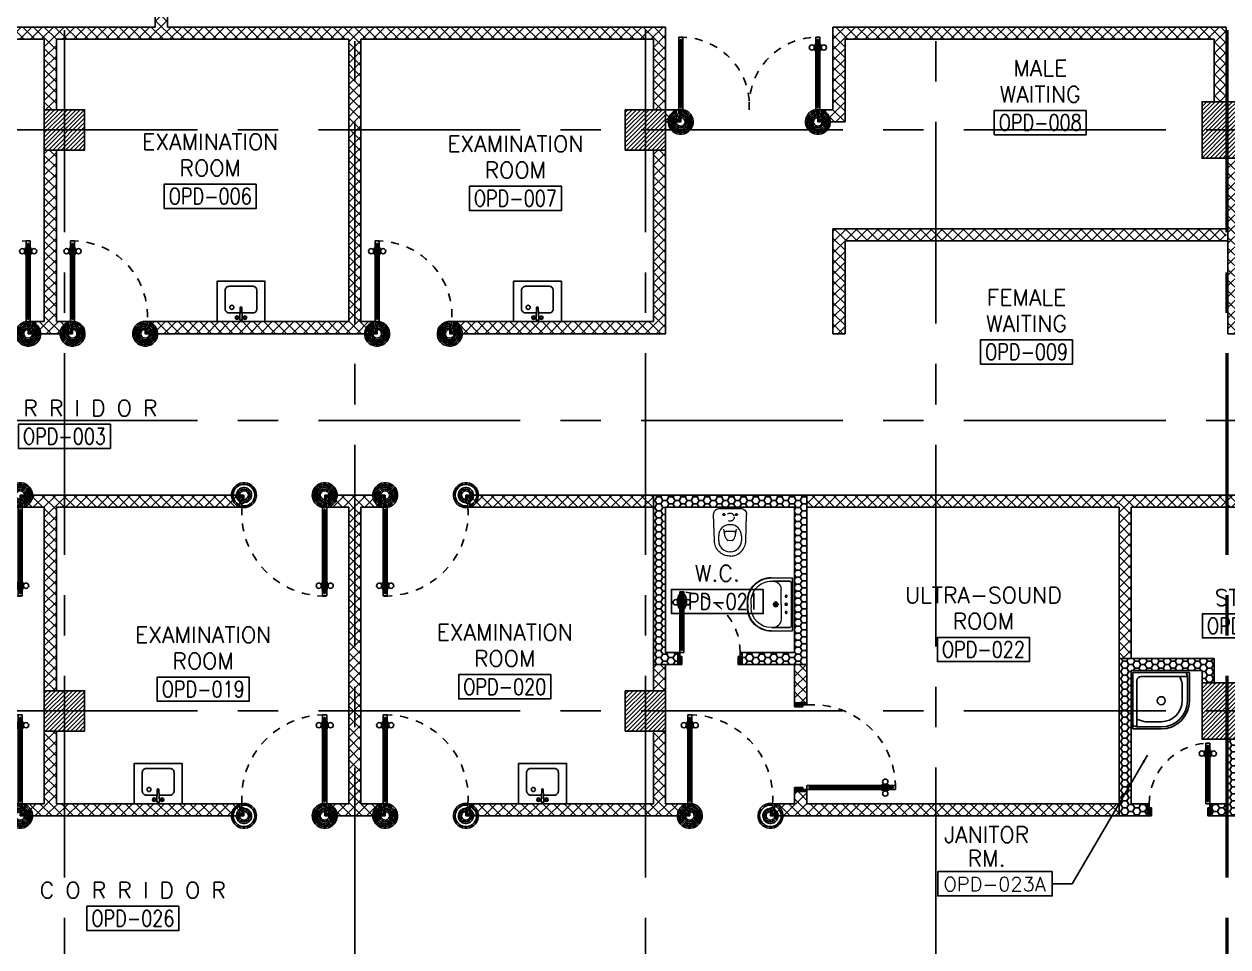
# Model space of a CAD drawing. Extents: x 417819.9 to 417911.9, y 43448 to 43539.2.
# Drawn here: x 417848.96 to 417863.88, y 43471.15 to 43482.59 of the extents above; entities that cross this region are included whole.
import ezdxf
from ezdxf.enums import TextEntityAlignment as Align

# ---------------------------------------------------------------- set-up
doc = ezdxf.new("R2010")
doc.units = 0
doc.header["$MEASUREMENT"] = 0
for name, pattern in [('CENTERX2', [4, 2.5, -0.5, 0.5, -0.5]), ('DASHED', [0.75, 0.5, -0.25]), ('HIDDEN', [0.375, 0.25, -0.125]), ('HIDDEN2', [0.1875, 0.125, -0.0625])]:
    doc.linetypes.add(name, pattern=pattern)
doc.layers.get('0').update_dxf_attribs({"linetype": 'CONTINUOUS'})
for name, color, linetype in [('AXES', 11, 'CENTERX2'), ('COL', 2, 'CONTINUOUS'), ('DOOR', 4, 'CONTINUOUS'), ('EJ', 8, 'CONTINUOUS'), ('FIX', 3, 'CONTINUOUS'), ('HAT', 8, 'CONTINUOUS'), ('ME-FIX', 3, 'CONTINUOUS'), ('RM-BOX', 2, 'CONTINUOUS'), ('RM-NAME', 2, 'CONTINUOUS'), ('RM-NO', 2, 'CONTINUOUS'), ('WALL', 2, 'CONTINUOUS'), ('WallType', 11, 'CONTINUOUS'), ('WallType2', 3, 'CONTINUOUS')]:
    doc.layers.add(name, color=color, linetype=linetype)
doc.styles.add('ROMANS', font='ROMANS.shx', dxfattribs={"width": 0.6})
doc.dimstyles.new('STANDARD in', dxfattribs={"dimtxt": 0.2, "dimasz": 0.1, "dimexe": 0.07, "dimexo": 0.05, "dimgap": 0.1, "dimtad": 1, "dimdec": 0, "dimlfac": 1000, "dimzin": 0, "dimdsep": 46, "dimtxsty": 'ROMANS', "dimblk": 'ARCHTICK', "dimcen": 0.05, "dimdle": 0.05, "dimclrd": 4, "dimclre": 4, "dimclrt": 2, "dimadec": 0, "dimazin": 0, "dimtfac": 1, "dimtdec": 0, "dimtmove": 2, "dimatfit": 3, "dimfxl": 0, "dimtolj": 1, "dimtzin": 0, "dimarcsym": 0})
pattern_1 = [(45, (0, 0), (-0.066291260736, 0.066291260736), []), (135, (0, 0), (-0.066291260736, -0.066291260736), [])]
pattern_2 = [(0, (0, 0), (0.075, 0.04330127), [0.05, -0.1]), (120, (0, 0), (-0.074999999836, 0.043301270284), [0.05, -0.1]), (60, (0, 0), (1.64e-10, 0.086602540284), [-0.1, 0.05])]

# ---------------------------------------------------------------- blocks, each defined once
blk = doc.blocks.new('*X88')
at = {"color": 0}
for p, q in [((49339, 17891), (49810, 18361)), ((49339, 17944), (49757, 18361)), ((49339, 17997), (49704, 18361)), ((49339, 18050), (49650, 18361)), ((49339, 18103), (49597, 18361)), ((49339, 18156), (49544, 18361)), ((49339, 18209), (49491, 18361)), ((49339, 18262), (49438, 18361)), ((49339, 18315), (49385, 18361)), ((49363, 17861), (49839, 18338)), ((49416, 17861), (49839, 18285)), ((49469, 17861), (49839, 18232)), ((49522, 17861), (49839, 18179)), ((49575, 17861), (49839, 18125)), ((49628, 17861), (49839, 18072)), ((49681, 17861), (49839, 18019)), ((49734, 17861), (49839, 17966)), ((49787, 17861), (49839, 17913))]:
    blk.add_line(p, q, dxfattribs=at)
blk = doc.blocks.new('COL50')
at = {"layer": 'COL'}
blk.add_lwpolyline([(-250, 250), (-250, -250), (250, -250), (250, 250)], close=True, dxfattribs=at)
blk = doc.blocks.new('*X87')
at = {"color": 0}
for p, q in [((49339, 25103), (49797, 25561)), ((49339, 25156), (49744, 25561)), ((49339, 25209), (49691, 25561)), ((49339, 25262), (49638, 25561)), ((49339, 25315), (49585, 25561)), ((49339, 25368), (49532, 25561)), ((49339, 25421), (49479, 25561)), ((49339, 25474), (49426, 25561)), ((49339, 25527), (49373, 25561)), ((49350, 25061), (49839, 25550)), ((49403, 25061), (49839, 25497)), ((49456, 25061), (49839, 25444)), ((49509, 25061), (49839, 25391)), ((49562, 25061), (49839, 25338)), ((49615, 25061), (49839, 25285)), ((49668, 25061), (49839, 25232)), ((49721, 25061), (49839, 25179)), ((49774, 25061), (49839, 25126)), ((49827, 25061), (49839, 25073))]:
    blk.add_line(p, q, dxfattribs=at)
blk = doc.blocks.new('RM1')
at = {"layer": 'RM-BOX'}
blk.add_lwpolyline([(570, -200), (-570, -200), (-570, -500), (570, -500)], close=True, dxfattribs=at)
at = {"layer": 'RM-NAME', "style": 'ROMANS'}
for tag, p in [('ROOMNAME1', (0, 324)), ('ROOMNAME2', (0, 0))]:
    blk.add_attdef(tag, text='', height=200, dxfattribs=at).set_placement(p, align=Align.MIDDLE)
at = {"layer": 'RM-NO', "style": 'ROMANS', "width": 0.8}
blk.add_attdef('ROOMNO', text='', height=200, dxfattribs=at).set_placement((0, -350), align=Align.MIDDLE)
blk = doc.blocks.new('A$C74DC60CF')
at = {"layer": 'DOOR', "color": 0, "linetype": 'ByBlock'}
for p, q in [((81, 1200), (81, 1250)), ((131, 1250), (81, 1250)), ((81, 1250), (131, 1250)), ((81, 1200), (98, 1200)), ((98, 1200), (98, 1220)), ((98, 1220), (114, 1220)), ((114, 1200), (114, 1220)), ((114, 1200), (131, 1200)), ((131, 1200), (131, 1250)), ((65, 1155), (65, 1090)), ((74, 1155), (65, 1155)), ((74, 1090), (65, 1090)), ((74, 1078), (74, 1168)), ((81, 1168), (74, 1168)), ((74, 1155), (74, 1090)), ((81, 1078), (74, 1078)), ((131, 1168), (138, 1168)), ((131, 1078), (138, 1078)), ((138, 1078), (138, 1168)), ((138, 1155), (138, 1090)), ((138, 1155), (147, 1155)), ((138, 1090), (147, 1090)), ((147, 1155), (147, 1090)), ((56, 150), (56, 0)), ((56, 150), (81, 150)), ((98, 200), (81, 200)), ((81, 200), (81, 150)), ((131, 150), (81, 150)), ((81, 150), (81, 100)), ((98, 180), (98, 200)), ((114, 180), (98, 180)), ((131, 200), (114, 200)), ((114, 200), (114, 180)), ((131, 150), (131, 200)), ((1131, 150), (1131, 100)), ((1156, 150), (1131, 150)), ((1156, 150), (1156, 0)), ((1156, 0), (1156, 150)), ((106, 0), (56, 0)), ((81, 100), (106, 100)), ((106, 100), (106, 0)), ((1131, 100), (1106, 100)), ((1106, 100), (1106, 0)), ((1106, 0), (1156, 0))]:
    blk.add_line(p, q, dxfattribs=at)
at = {"layer": 'DOOR', "linetype": 'ByBlock'}
for p, q in [((81, 200), (81, 1200)), ((98, 200), (98, 1200)), ((114, 200), (114, 1200)), ((131, 1200), (131, 200))]:
    blk.add_line(p, q, dxfattribs=at)
at = {"layer": 'DOOR', "color": 9, "linetype": 'ByBlock'}
for p, q in [((106, 0), (56, 114)), ((106, 0), (56, 40)), ((106, 0), (93, 100)), ((1106, 0), (1156, 114)), ((1106, 0), (1119, 100)), ((1106, 0), (1156, 40))]:
    blk.add_line(p, q, dxfattribs=at)
at = {"layer": 'DOOR', "color": 0, "linetype": 'ByBlock'}
for centre in [(32, 1123), (179, 1123)]:
    blk.add_circle(centre, 32.4, dxfattribs=at)
at = {"layer": 'DOOR', "linetype": 'HIDDEN', "ltscale": 0.5}
blk.add_arc((106, 223), 1028, 355.9414, 91.3941, dxfattribs=at)
at = {"layer": 'DOOR', "color": 9, "linetype": 'ByBlock'}
for centre, radius, start, end in [((106, 0), 154, 103.7142, 108.8947), ((1106, 0), 154, 71.1053, 76.2858), ((106, 0), 134, 100.72, 111.8402), ((106, 0), 114, 102.6226, 115.9162), ((106, 0), 94.4, 90, 121.9818), ((106, 0), 74.4, 90, 132.2236), ((106, 0), 54.4, 90, 156.7926), ((106, 0), 34.4, 90, 180), ((106, 0), 14.4, 90, 180), ((1106, 0), 94.4, 58.0182, 90), ((1106, 0), 74.4, 47.7764, 90), ((1106, 0), 54.4, 23.2074, 90), ((1106, 0), 34.4, 0, 90), ((1106, 0), 14.4, 0, 90), ((1106, 0), 134, 68.1598, 79.28)]:
    blk.add_arc(centre, radius, start, end, dxfattribs=at)
blk = doc.blocks.new('*X92')
at = {"color": 0}
for p, q in [((42139, 17903), (42597, 18361)), ((42139, 17956), (42544, 18361)), ((42139, 18009), (42491, 18361)), ((42139, 18062), (42438, 18361)), ((42139, 18115), (42385, 18361)), ((42139, 18168), (42332, 18361)), ((42139, 18221), (42279, 18361)), ((42139, 18274), (42226, 18361)), ((42139, 18327), (42173, 18361)), ((42150, 17861), (42639, 18350)), ((42203, 17861), (42639, 18297)), ((42256, 17861), (42639, 18244)), ((42309, 17861), (42639, 18191)), ((42362, 17861), (42639, 18138)), ((42415, 17861), (42639, 18085)), ((42468, 17861), (42639, 18032)), ((42521, 17861), (42639, 17979)), ((42574, 17861), (42639, 17926)), ((42627, 17861), (42639, 17873))]:
    blk.add_line(p, q, dxfattribs=at)
blk = doc.blocks.new('*X91')
at = {"color": 0}
for p, q in [((42139, 25063), (42638, 25561)), ((42139, 25116), (42585, 25561)), ((42139, 25169), (42532, 25561)), ((42139, 25222), (42479, 25561)), ((42139, 25275), (42425, 25561)), ((42139, 25328), (42372, 25561)), ((42139, 25381), (42319, 25561)), ((42139, 25434), (42266, 25561)), ((42139, 25487), (42213, 25561)), ((42139, 25540), (42160, 25561)), ((42191, 25061), (42639, 25510)), ((42244, 25061), (42639, 25457)), ((42297, 25061), (42639, 25403)), ((42350, 25061), (42639, 25350)), ((42403, 25061), (42639, 25297)), ((42456, 25061), (42639, 25244)), ((42509, 25061), (42639, 25191)), ((42562, 25061), (42639, 25138)), ((42615, 25061), (42639, 25085))]:
    blk.add_line(p, q, dxfattribs=at)
blk = doc.blocks.new('WC')
at = {"layer": 'FIX', "lineweight": 20}
for p, q in [((339, 5), (339, -5)), ((395, 76), (490, 60)), ((475, 141), (538, 141)), ((534, 24), (540, 0)), ((540, 0), (534, -24)), ((674, 5), (674, -5)), ((490, -60), (395, -76)), ((538, -141), (475, -141)), ((213, -204), (210, -204))]:
    blk.add_line(p, q, dxfattribs=at)
at = {"layer": 'FIX', "linetype": 'Continuous', "lineweight": 20}
blk.add_line((420, -47), (420, 45), dxfattribs=at)
at = {"layer": 'FIX', "lineweight": 20}
for points in [[(210, -204, -0.414214), (137, -131), (137, 0), (137, 131, -0.414214), (210, 204)], [(727, -5), (727, 5, 0.414214), (538, 194), (210, 204)], [(727, 5), (727, -5, -0.414214), (538, -194), (210, -204)]]:
    blk.add_lwpolyline(points, format="xyb", dxfattribs=at)
at = {"layer": 'FIX', "linetype": 'HIDDEN2', "lineweight": 20, "ltscale": 0.3}
blk.add_circle((245, 0), 49.8, dxfattribs=at)
at = {"layer": 'FIX', "linetype": 'HIDDEN', "lineweight": 20, "ltscale": 0.05}
for centre in [(213, 78), (213, -77)]:
    blk.add_circle(centre, 11.6, dxfattribs=at)
at = {"layer": 'FIX', "lineweight": 20}
for centre, radius, start, end in [((475, 5), 136, 90, 180), ((464, -18), 82, 51.0758, 71.504), ((473, -7), 68.2, 27.1532, 51.0758), ((538, 5), 136, 360, 90), ((475, -5), 136, 180, 270), ((464, 18), 82, 288.496, 308.9242), ((473, 7), 68.2, 308.9242, 332.8468), ((538, -5), 136, 270, 0)]:
    blk.add_arc(centre, radius, start, end, dxfattribs=at)
at = {"layer": 'FIX', "linetype": 'Continuous', "lineweight": 20}
for centre, start, end in [((443, 46), 88.3879, 182.3338), ((442, -46), 177.6662, 271.6121)]:
    blk.add_arc(centre, 22.3, start, end, dxfattribs=at)
blk = doc.blocks.new('LAV1')
at = {"layer": 'FIX', "linetype": 'ByBlock'}
blk.add_line((-328, -25), (328, -25), dxfattribs=at)
at = {"layer": 'FIX', "linetype": 'Continuous', "lineweight": 20}
for p, q in [((-328, -285), (-328, -25)), ((328, -285), (328, -25)), ((-288, -285), (-288, -265)), ((0, -165), (-187, -165)), ((0, -165), (187, -165)), ((287, -285), (287, -265)), ((0, -535), (-38, -535)), ((0, -575), (-38, -575)), ((0, -535), (38, -535)), ((0, -575), (38, -575))]:
    blk.add_line(p, q, dxfattribs=at)
at = {"layer": 'FIX', "linetype": 'ByBlock', "ltscale": 0.3}
for p, q in [((-288, -265), (-288, -60)), ((0, -35), (-262, -35)), ((0, -35), (262, -35)), ((287, -265), (287, -60))]:
    blk.add_line(p, q, dxfattribs=at)
at = {"layer": 'FIX', "lineweight": 20}
for p, q in [((-16, -101), (15, -101)), ((0, -85), (0, -116))]:
    blk.add_line(p, q, dxfattribs=at)
at = {"layer": 'FIX', "linetype": 'DASHED', "lineweight": 20, "ltscale": 0.04}
for p, q in [((-36, -230), (37, -230)), ((0, -194), (0, -266))]:
    blk.add_line(p, q, dxfattribs=at)
at = {"layer": 'FIX', "linetype": 'Continuous', "lineweight": 20}
blk.add_lwpolyline([(295, -25), (0, -25), (-328, -25), (-334, -285, 0.414214), (-38, -582), (0, -582), (38, -582, 0.414214), (334, -285), (328, -25), (0, -25)], format="xyb", dxfattribs=at)
at = {"layer": 'FIX', "linetype": 'HIDDEN', "lineweight": 20, "ltscale": 0.05}
for centre in [(-100, -101), (100, -101)]:
    blk.add_circle(centre, 12.4, dxfattribs=at)
at = {"layer": 'FIX', "lineweight": 20}
for centre, radius in [((0, -101), 15.5), ((0, -230), 29.5), ((0, -230), 22.5)]:
    blk.add_circle(centre, radius, dxfattribs=at)
at = {"layer": 'FIX', "linetype": 'ByBlock', "ltscale": 0.3}
for centre, start, end in [((-262, -60), 90, 180), ((262, -60), 0, 90)]:
    blk.add_arc(centre, 25, start, end, dxfattribs=at)
at = {"layer": 'FIX', "linetype": 'Continuous', "lineweight": 20}
for centre, radius, start, end in [((-38, -285), 290, 180, 270), ((-38, -285), 250, 180, 270), ((-187, -265), 100, 90, 180), ((38, -285), 290, 270, 0), ((38, -285), 250, 270, 0), ((187, -265), 100, 0, 90)]:
    blk.add_arc(centre, radius, start, end, dxfattribs=at)
blk = doc.blocks.new('JAN-001')
for p, q in [((730, -30), (30, -30)), ((30, -30), (30, -730)), ((80, -130), (80, -705)), ((705, -80), (130, -80)), ((610, -80), (635, -152)), ((688, -30), (704, -76)), ((705, -380), (705, -84)), ((730, -380), (730, -30)), ((640, -380), (640, -184)), ((30, -688), (76, -704)), ((30, -730), (380, -730)), ((80, -610), (152, -635)), ((84, -705), (380, -705)), ((184, -640), (380, -640))]:
    blk.add_line(p, q)
blk.add_circle((380, -380), 50)
for centre, radius, start, end in [((130, -130), 50, 90, 180), ((680, -84), 25, 0, 19.0039), ((540, -184), 100, 0, 19.0039), ((380, -380), 350, 270, 0), ((380, -380), 325, 270, 0), ((380, -380), 260, 270, 0), ((84, -680), 25, 250.9961, 270), ((184, -540), 100, 250.9961, 270)]:
    blk.add_arc(centre, radius, start, end)
blk = doc.blocks.new('A$C272A55A0')
at = {"layer": 'DOOR', "color": 0, "linetype": 'ByBlock'}
for p, q in [((0, 900), (0, 1050)), ((50, 1050), (0, 1050)), ((50, 950), (50, 1050)), ((1750, 950), (1750, 1050)), ((1750, 1050), (1800, 1050)), ((1800, 1050), (1800, 900)), ((0, 900), (25, 900)), ((25, 950), (50, 950)), ((25, 900), (25, 950)), ((75, 900), (25, 900)), ((25, 850), (25, 900)), ((75, 900), (75, 850)), ((1725, 900), (1775, 900)), ((1725, 900), (1725, 850)), ((1775, 950), (1750, 950)), ((1775, 900), (1775, 950)), ((1800, 900), (1775, 900)), ((1775, 850), (1775, 900)), ((42, 850), (25, 850)), ((58, 870), (42, 870)), ((42, 870), (42, 850)), ((58, 850), (58, 870)), ((75, 850), (58, 850)), ((1725, 850), (1742, 850)), ((1742, 870), (1758, 870)), ((1742, 850), (1742, 870)), ((1758, 870), (1758, 850)), ((1758, 850), (1775, 850)), ((1718, 160), (1709, 160)), ((1709, 95), (1709, 160)), ((1725, 173), (1718, 173)), ((1718, 173), (1718, 83)), ((1718, 95), (1718, 160)), ((1775, 173), (1782, 173)), ((1782, 173), (1782, 83)), ((1782, 160), (1791, 160)), ((1782, 95), (1782, 160)), ((1791, 95), (1791, 160)), ((25, 50), (42, 50)), ((25, 50), (25, 0)), ((25, 0), (75, 0)), ((75, 0), (25, 0)), ((42, 50), (42, 30)), ((42, 30), (58, 30)), ((58, 50), (75, 50)), ((58, 50), (58, 30)), ((75, 50), (75, 0)), ((1718, 95), (1709, 95)), ((1725, 83), (1718, 83)), ((1742, 50), (1725, 50)), ((1725, 50), (1725, 0)), ((1775, 0), (1725, 0)), ((1725, 0), (1775, 0)), ((1742, 50), (1742, 30)), ((1758, 30), (1742, 30)), ((1775, 50), (1758, 50)), ((1758, 50), (1758, 30)), ((1775, 83), (1782, 83)), ((1775, 50), (1775, 0)), ((1782, 95), (1791, 95))]:
    blk.add_line(p, q, dxfattribs=at)
at = {"layer": 'DOOR', "color": 9, "linetype": 'ByBlock'}
for p, q in [((50, 1050), (0, 1010)), ((50, 1050), (0, 937)), ((50, 1050), (37, 950)), ((1750, 1050), (1800, 1010)), ((1750, 1050), (1800, 937)), ((1750, 1050), (1763, 950))]:
    blk.add_line(p, q, dxfattribs=at)
at = {"layer": 'DOOR', "linetype": 'ByBlock'}
for p, q in [((25, 850), (25, 50)), ((42, 850), (42, 50)), ((58, 850), (58, 50)), ((75, 50), (75, 850)), ((1725, 50), (1725, 850)), ((1742, 850), (1742, 50)), ((1758, 850), (1758, 50)), ((1775, 850), (1775, 50))]:
    blk.add_line(p, q, dxfattribs=at)
at = {"layer": 'DOOR', "color": 0, "linetype": 'ByBlock'}
for centre in [(1676, 128), (1824, 128)]:
    blk.add_circle(centre, 32.4, dxfattribs=at)
at = {"layer": 'DOOR', "color": 9, "linetype": 'ByBlock'}
for centre, radius, start, end in [((50, 1050), 34.4, 180, 270), ((50, 1050), 14.4, 180, 270), ((1750, 1050), 14.4, 270, 0), ((1750, 1050), 34.4, 270, 0), ((50, 1050), 54.4, 203.2074, 270), ((50, 1050), 74.4, 227.7764, 270), ((50, 1050), 94.4, 238.0182, 270), ((50, 1050), 114, 244.0838, 257.3774), ((50, 1050), 134, 248.1598, 259.28), ((50, 1050), 154, 251.1053, 256.2858), ((1750, 1050), 54.4, 270, 336.7926), ((1750, 1050), 74.4, 270, 312.2236), ((1750, 1050), 94.4, 270, 301.9818), ((1750, 1050), 114, 282.6226, 295.9162), ((1750, 1050), 134, 280.72, 291.8402), ((1750, 1050), 154, 283.7142, 288.8947)]:
    blk.add_arc(centre, radius, start, end, dxfattribs=at)
at = {"layer": 'DOOR', "linetype": 'HIDDEN', "ltscale": 0.5}
for centre, start, end in [((50, 851), 268.3174, 3.2965), ((1750, 851), 176.7035, 271.6826)]:
    blk.add_arc(centre, 851, start, end, dxfattribs=at)
at = {"layer": 'WALL', "linetype": 'ByBlock'}
blk.add_line((1800, 900), (1800, 1050), dxfattribs=at)
blk = doc.blocks.new('_ARCHTICK')
at = {"color": 0, "linetype": 'ByBlock', "const_width": 0.15}
blk.add_lwpolyline([(-0.5, -0.5), (0.5, 0.5)], dxfattribs=at)
blk = doc.blocks.new('C11')
at = {"layer": 'HAT'}
h = blk.add_hatch(dxfattribs=at)
h.set_pattern_fill('ANSI31', color=256, scale=300, style=0)
h.set_pattern_definition([(45, (-383765.23, -62181), (-26.5165043, 26.5165043), [])])
h.paths.add_polyline_path([(-20, 350), (-20, 700), (-320, 700), (-320, 350)])
h.paths.add_polyline_path([(-320, 0), (-20, 0), (-20, 350), (-320, 350)])
h = blk.add_hatch(dxfattribs=at)
h.set_pattern_fill('ANSI31', color=256, scale=300, style=0)
h.set_pattern_definition([(45, (-383445.23, -62181), (-26.5165043, 26.5165043), [])])
h.paths.add_polyline_path([(300, 350), (300, 700), (0, 700), (0, 350)])
h.paths.add_polyline_path([(0, 0), (300, 0), (300, 350), (0, 350)])
at = {"layer": 'COL'}
for points in [[(-20, 700), (-20, 0), (-320, 0), (-320, 700)], [(300, 700), (300, 0), (0, 0), (0, 700)]]:
    blk.add_lwpolyline(points, close=True, dxfattribs=at)
blk = doc.blocks.new('DOOR80')
at = {"layer": 'DOOR', "color": 7, "linetype": 'ByBlock'}
for p, q in [((-150, 800), (0, 800)), ((-150, 800), (-150, 775)), ((0, 800), (-150, 800)), ((-150, 775), (-100, 775)), ((0, 750), (-114, 800)), ((-100, 775), (-100, 750)), ((0, 750), (-100, 763)), ((-100, 750), (0, 750)), ((0, 750), (-40, 800)), ((0, 750), (0, 800)), ((-850, 75), (-900, 75)), ((-900, 75), (-900, 25)), ((-900, 25), (-900, 75)), ((-850, 25), (-900, 25)), ((-850, 58), (-870, 58)), ((-870, 42), (-870, 58)), ((-850, 42), (-870, 42)), ((-850, 58), (-850, 75)), ((-850, 25), (-850, 42)), ((-727, 82), (-817, 82)), ((-817, 75), (-817, 82)), ((-817, 25), (-817, 18)), ((-727, 18), (-817, 18)), ((-805, 91), (-740, 91)), ((-805, 82), (-805, 91)), ((-805, 82), (-740, 82)), ((-805, 18), (-740, 18)), ((-805, 18), (-805, 9)), ((-805, 9), (-740, 9)), ((-740, 82), (-740, 91)), ((-740, 18), (-740, 9)), ((-727, 75), (-727, 82)), ((-727, 25), (-727, 18)), ((-150, 75), (-200, 75)), ((-200, 75), (-200, 58)), ((-200, 58), (-180, 58)), ((-180, 42), (-200, 42)), ((-200, 42), (-200, 25)), ((-200, 25), (-150, 25)), ((-180, 58), (-180, 42)), ((-150, 75), (-150, 25)), ((-150, 25), (-100, 25)), ((-150, 0), (-150, 25)), ((0, 0), (-150, 0)), ((0, 50), (-114, 0)), ((-100, 25), (-100, 50)), ((0, 50), (-100, 37)), ((-100, 50), (0, 50)), ((0, 50), (-40, 0)), ((0, 50), (0, 0))]:
    blk.add_line(p, q, dxfattribs=at)
at = {"layer": 'DOOR', "linetype": 'ByBlock'}
for p, q in [((-850, 75), (-200, 75)), ((-200, 58), (-850, 58)), ((-200, 42), (-850, 42)), ((-200, 25), (-850, 25))]:
    blk.add_line(p, q, dxfattribs=at)
at = {"layer": 'DOOR', "color": 7, "linetype": 'ByBlock'}
for centre in [(-772, 124), (-772, -24)]:
    blk.add_circle(centre, 32.4, dxfattribs=at)
at = {"layer": 'DOOR', "linetype": 'HIDDEN', "ltscale": 0.5}
blk.add_arc((-149, 23), 752, 90.0695, 176.0204, dxfattribs=at)
at = {"layer": 'DOOR', "color": 7, "linetype": 'ByBlock'}
for centre, radius, start, end in [((0, 750), 154, 161.1053, 166.2858), ((0, 750), 134, 158.1598, 169.28), ((0, 750), 94.4, 148.0182, 180), ((0, 750), 74.4, 137.7764, 180), ((0, 750), 54.4, 113.2074, 180), ((0, 750), 34.4, 90, 180), ((0, 750), 14.4, 90, 180), ((0, 50), 154, 193.7142, 198.8947), ((0, 50), 134, 190.72, 201.8402), ((0, 50), 114, 192.6226, 205.9162), ((0, 50), 94.4, 180, 211.9818), ((0, 50), 74.4, 180, 222.2236), ((0, 50), 54.4, 180, 246.7926), ((0, 50), 34.4, 180, 270), ((0, 50), 14.4, 180, 270)]:
    blk.add_arc(centre, radius, start, end, dxfattribs=at)
blk = doc.blocks.new('A$C24ED45A6')
at = {"layer": 'DOOR', "color": 0, "linetype": 'ByBlock'}
for p, q in [((909, 1055), (909, 990)), ((918, 1055), (909, 1055)), ((918, 978), (918, 1068)), ((925, 1068), (918, 1068)), ((918, 1055), (918, 990)), ((925, 1100), (925, 1150)), ((925, 1150), (975, 1150)), ((975, 1150), (925, 1150)), ((942, 1100), (925, 1100)), ((942, 1100), (942, 1120)), ((958, 1120), (942, 1120)), ((958, 1100), (958, 1120)), ((975, 1100), (958, 1100)), ((975, 1100), (975, 1150)), ((975, 1068), (982, 1068)), ((982, 978), (982, 1068)), ((982, 1055), (982, 990)), ((982, 1055), (991, 1055)), ((991, 1055), (991, 990)), ((918, 990), (909, 990)), ((925, 978), (918, 978)), ((975, 978), (982, 978)), ((982, 990), (991, 990)), ((0, 0), (0, 150)), ((0, 150), (25, 150)), ((25, 150), (25, 100)), ((925, 150), (925, 200)), ((925, 200), (942, 200)), ((925, 150), (975, 150)), ((942, 200), (942, 180)), ((942, 180), (958, 180)), ((958, 180), (958, 200)), ((958, 200), (975, 200)), ((975, 200), (975, 150)), ((1000, 150), (975, 150)), ((975, 150), (975, 100)), ((1000, 150), (1000, 0)), ((50, 0), (0, 0)), ((25, 100), (50, 100)), ((50, 100), (50, 0)), ((975, 100), (950, 100)), ((950, 100), (950, 0)), ((950, 0), (1000, 0))]:
    blk.add_line(p, q, dxfattribs=at)
at = {"layer": 'DOOR', "linetype": 'ByBlock'}
for p, q in [((925, 1100), (925, 200)), ((942, 200), (942, 1100)), ((958, 200), (958, 1100)), ((975, 200), (975, 1100))]:
    blk.add_line(p, q, dxfattribs=at)
at = {"layer": 'DOOR', "color": 9, "linetype": 'ByBlock'}
for p, q in [((50, 0), (0, 114)), ((50, 0), (0, 40)), ((50, 0), (37, 100)), ((950, 0), (1000, 114)), ((950, 0), (963, 100)), ((950, 0), (1000, 40))]:
    blk.add_line(p, q, dxfattribs=at)
at = {"layer": 'DOOR', "color": 0, "linetype": 'ByBlock'}
for centre in [(876, 1023), (1024, 1023)]:
    blk.add_circle(centre, 32.4, dxfattribs=at)
at = {"layer": 'DOOR', "linetype": 'HIDDEN', "ltscale": 0.5}
blk.add_arc((950, 222), 928, 88.456, 184.4816, dxfattribs=at)
at = {"layer": 'DOOR', "color": 9, "linetype": 'ByBlock'}
for centre, radius, start, end in [((50, 0), 154, 103.7142, 108.8947), ((950, 0), 154, 71.1053, 76.2858), ((50, 0), 134, 100.72, 111.8402), ((50, 0), 114, 102.6226, 115.9162), ((50, 0), 94.4, 90, 121.9818), ((50, 0), 74.4, 90, 132.2236), ((50, 0), 54.4, 90, 156.7926), ((50, 0), 34.4, 90, 180), ((50, 0), 14.4, 90, 180), ((950, 0), 94.4, 58.0182, 90), ((950, 0), 74.4, 47.7764, 90), ((950, 0), 54.4, 23.2074, 90), ((950, 0), 34.4, 0, 90), ((950, 0), 14.4, 0, 90), ((950, 0), 134, 68.1598, 79.28), ((950, 0), 114, 64.0838, 77.3774)]:
    blk.add_arc(centre, radius, start, end, dxfattribs=at)
at = {"layer": 'WALL'}
blk.add_line((1000, 0), (1000, 150), dxfattribs=at)
blk = doc.blocks.new('A$C180A3EE7')
at = {"layer": 'ME-FIX'}
blk.add_lwpolyline([(0.593, 0), (0.593, 0.5), (0, 0.5), (0, 0)], dxfattribs=at)
blk.add_lwpolyline([(0.309, 0.107), (0.443, 0.107, 0.414214), (0.493, 0.157), (0.493, 0.388, 0.414214), (0.443, 0.438), (0.15, 0.438, 0.414214), (0.1, 0.388), (0.1, 0.157, 0.414214), (0.15, 0.107), (0.284, 0.107)], format="xyb", dxfattribs=at)
blk.add_lwpolyline([(0.28, 0.019), (0.312, 0.019), (0.306, 0.174, 1), (0.286, 0.174)], format="xyb", close=True, dxfattribs=at)
for centre, radius in [((0.182, 0.177), 0.0255), ((0.247, 0.05), 0.0217), ((0.247, 0.05), 0.014), ((0.346, 0.05), 0.0217), ((0.346, 0.05), 0.014)]:
    blk.add_circle(centre, radius, dxfattribs=at)

msp = doc.modelspace()

# ---------------------------------------------------------------- hatches: boundary and pattern name
at = {"layer": 'WallType'}
h = msp.add_hatch(dxfattribs=at)
h.set_pattern_fill('ANSI37', color=256, scale=0.75, style=0)
h.set_pattern_definition(pattern_1)
h.paths.add_polyline_path([(417853.1316, 43481.2743), (417853.0566, 43481.2743), (417853.0566, 43478.7493), (417853.2816, 43478.7493), (417853.2816, 43478.8993), (417853.1316, 43478.8993)])
h.paths.add_polyline_path([(417853.0566, 43481.2743), (417852.9816, 43481.2743), (417852.9816, 43478.8993), (417850.5066, 43478.8993), (417850.5066, 43478.7493), (417853.0566, 43478.7493)])
h.paths.add_polyline_path([(417853.0566, 43482.5493), (417850.7316, 43482.5493), (417850.7316, 43482.7743), (417850.5816, 43482.7743), (417850.5816, 43482.5493), (417850.3816, 43482.5493), (417849.4566, 43482.5493), (417849.4566, 43482.3993), (417852.9816, 43482.3993), (417852.9816, 43481.2743), (417853.0566, 43481.2743)])
h = msp.add_hatch(dxfattribs=at)
h.set_pattern_fill('ANSI37', color=256, scale=0.75, style=0)
h.set_pattern_definition(pattern_1)
h.paths.add_polyline_path([(417849.4566, 43482.5493), (417845.8566, 43482.5493), (417845.8566, 43482.3993), (417849.2066, 43482.3993), (417849.2066, 43481.5243), (417849.3566, 43481.5243), (417849.3566, 43482.3993), (417849.4566, 43482.3993)])
h.paths.add_polyline_path([(417849.3566, 43481.0243), (417849.2066, 43481.0243), (417849.2066, 43478.8993), (417849.0566, 43478.8993), (417849.0566, 43478.7493), (417849.4566, 43478.7493), (417849.4566, 43478.8993), (417849.3566, 43478.8993)])
h.paths.add_polyline_path([(417849.5066, 43478.8993), (417849.4566, 43478.8993), (417849.4566, 43478.7493), (417849.5066, 43478.7493)])
h.paths.add_polyline_path([(417848.0566, 43478.8993), (417845.8566, 43478.8993), (417845.8566, 43478.7493), (417848.0566, 43478.7493)])
h.paths.add_polyline_path([(417845.8566, 43478.8993), (417845.7566, 43478.8993), (417845.7566, 43481.0243), (417845.6066, 43481.0243), (417845.6066, 43478.8993), (417845.4566, 43478.8993), (417845.4566, 43478.7493), (417845.8566, 43478.7493)])
h = msp.add_hatch(dxfattribs=at)
h.set_pattern_fill('ANSI37', color=256, scale=0.75, style=0)
h.set_pattern_definition(pattern_1)
h.paths.add_polyline_path([(417856.6566, 43482.5493), (417853.0566, 43482.5493), (417853.0566, 43481.2743), (417853.1316, 43481.2743), (417853.1316, 43482.3993), (417856.6566, 43482.3993)])
h.paths.add_polyline_path([(417856.9066, 43482.5493), (417856.6566, 43482.5493), (417856.6566, 43482.3993), (417856.7566, 43482.3993), (417856.7566, 43481.5243), (417856.9066, 43481.5243)])
h.paths.add_polyline_path([(417856.9066, 43481.0243), (417856.7566, 43481.0243), (417856.7566, 43478.8993), (417856.6566, 43478.8993), (417856.6566, 43478.7493), (417856.9066, 43478.7493)])
h.paths.add_polyline_path([(417856.6566, 43478.8993), (417854.2816, 43478.8993), (417854.2816, 43478.7493), (417856.6566, 43478.7493)])
h = msp.add_hatch(dxfattribs=at)
h.set_pattern_fill('ANSI37', color=256, scale=0.75, style=0)
h.set_pattern_definition(pattern_1)
h.paths.add_polyline_path([(417859.1316, 43482.3993), (417860.2566, 43482.3993), (417860.2566, 43482.5493), (417858.9816, 43482.5493), (417858.9816, 43481.5243), (417858.8816, 43481.5243), (417858.8441, 43481.5243), (417858.8441, 43481.3743), (417858.9816, 43481.3743), (417859.1316, 43481.3743)])
h.paths.add_polyline_path([(417863.8566, 43482.5493), (417860.2566, 43482.5493), (417860.2566, 43482.3993), (417863.7066, 43482.3993), (417863.7066, 43481.6243), (417863.8566, 43481.6243)])
h = msp.add_hatch(dxfattribs=at)
h.set_pattern_fill('ANSI37', color=256, scale=0.75, style=0)
h.set_pattern_definition(pattern_1)
h.paths.add_polyline_path([(417857.0441, 43481.5243), (417856.9066, 43481.5243), (417856.9066, 43481.3743), (417857.0441, 43481.3743)])
h = msp.add_hatch(dxfattribs=at)
h.set_pattern_fill('ANSI37', color=256, scale=0.75, style=0)
h.set_pattern_definition(pattern_1)
h.paths.add_polyline_path([(417867.3266, 43478.8993), (417864.0266, 43478.8993), (417864.0266, 43480.9243), (417863.8766, 43480.9243), (417863.8766, 43478.7493), (417867.3266, 43478.7493)])
h = msp.add_hatch(dxfattribs=at)
h.set_pattern_fill('ANSI37', color=256, scale=0.75, style=0)
h.set_pattern_definition(pattern_1)
h.paths.add_polyline_path([(417859.1316, 43479.8993), (417860.2566, 43479.8993), (417860.2566, 43480.0493), (417858.9816, 43480.0493), (417858.9816, 43478.7493), (417859.1316, 43478.7493)])
h.paths.add_polyline_path([(417863.8566, 43480.0493), (417860.2566, 43480.0493), (417860.2566, 43479.8993), (417863.8566, 43479.8993)])
h = msp.add_hatch(dxfattribs=at)
h.set_pattern_fill('ANSI37', color=256, scale=0.75, style=0)
h.set_pattern_definition(pattern_1)
h.paths.add_polyline_path([(417851.6316, 43476.7493), (417848.9566, 43476.7493), (417848.9566, 43476.5993), (417849.2066, 43476.5993), (417849.2066, 43474.3243), (417849.3566, 43474.3243), (417849.3566, 43476.5993), (417851.6316, 43476.5993)])
h.paths.add_polyline_path([(417851.6316, 43472.9243), (417849.3566, 43472.9243), (417849.3566, 43473.8243), (417849.2066, 43473.8243), (417849.2066, 43472.9243), (417849.0566, 43472.9243), (417848.9566, 43472.9243), (417848.9566, 43472.7743), (417851.6316, 43472.7743)])
h.paths.add_polyline_path([(417853.1316, 43476.5993), (417853.3816, 43476.5993), (417853.3816, 43476.7493), (417852.7316, 43476.7493), (417852.7316, 43476.5993), (417852.9816, 43476.5993), (417852.9816, 43472.9243), (417852.7316, 43472.9243), (417852.7316, 43472.7743), (417853.3816, 43472.7743), (417853.3816, 43472.9243), (417853.1316, 43472.9243)])
h = msp.add_hatch(dxfattribs=at)
h.set_pattern_fill('ANSI37', color=256, scale=0.75, style=0)
h.set_pattern_definition(pattern_1)
h.paths.add_polyline_path([(417856.7566, 43476.7493), (417854.4816, 43476.7493), (417854.4816, 43476.5993), (417854.4816, 43476.5993), (417854.4816, 43476.5993), (417856.7566, 43476.5993)])
h.paths.add_polyline_path([(417857.1566, 43472.9243), (417856.9066, 43472.9243), (417856.9066, 43473.8243), (417856.7566, 43473.8243), (417856.7566, 43472.9243), (417854.4816, 43472.9243), (417854.4816, 43472.7743), (417857.1566, 43472.7743)])
h = msp.add_hatch(dxfattribs=at)
h.set_pattern_fill('ANSI37', color=256, scale=0.75, style=0)
h.set_pattern_definition(pattern_1)
h.paths.add_polyline_path([(417866.3516, 43476.7494), (417858.6566, 43476.7493), (417858.6566, 43476.5993), (417862.5266, 43476.5993), (417862.5266, 43474.7243), (417862.6766, 43474.7243), (417862.6766, 43476.5993), (417866.2016, 43476.5993), (417866.2016, 43472.9243), (417864.9266, 43472.9243), (417864.9266, 43472.7743), (417866.3516, 43472.7743)])
h = msp.add_hatch(dxfattribs=at)
h.set_pattern_fill('ANSI37', color=256, scale=0.75, style=0)
h.set_pattern_definition(pattern_1)
h.paths.add_polyline_path([(417856.9066, 43474.6493), (417856.7566, 43474.6493), (417856.7566, 43474.3243), (417856.9066, 43474.3243)])
h = msp.add_hatch(dxfattribs=at)
h.set_pattern_fill('ANSI37', color=256, scale=0.75, style=0)
h.set_pattern_definition(pattern_1)
h.paths.add_polyline_path([(417858.6566, 43474.6493), (417858.5066, 43474.6493), (417858.5066, 43474.1743), (417858.6566, 43474.1743)])
h = msp.add_hatch(dxfattribs=at)
h.set_pattern_fill('ANSI37', color=256, scale=0.75, style=0)
h.set_pattern_definition(pattern_1)
h.paths.add_polyline_path([(417862.5266, 43472.9243), (417858.6566, 43472.9243), (417858.6566, 43473.0743), (417858.5066, 43473.0743), (417858.5066, 43472.9243), (417858.2566, 43472.9243), (417858.2566, 43472.7743), (417862.5266, 43472.7743)])
at = {"layer": 'WallType2'}
h = msp.add_hatch(dxfattribs=at)
h.set_pattern_fill('HONEY', color=256, scale=0.4, style=0)
h.set_pattern_definition(pattern_2)
h.paths.add_polyline_path([(417856.9066, 43476.5993), (417858.5066, 43476.5993), (417858.5066, 43474.7993), (417857.8566, 43474.7993), (417857.8566, 43474.6493), (417858.6566, 43474.6493), (417858.6566, 43476.7493), (417856.7566, 43476.7493), (417856.7566, 43474.6493), (417857.0566, 43474.6493), (417857.0566, 43474.7993), (417856.9066, 43474.7993)])
h = msp.add_hatch(dxfattribs=at)
h.set_pattern_fill('HONEY', color=256, scale=0.4, style=0)
h.set_pattern_definition(pattern_2)
h.paths.add_polyline_path([(417862.6766, 43474.0743), (417862.5266, 43474.0743), (417862.5266, 43472.7743), (417862.8766, 43472.7743), (417862.8766, 43472.9243), (417862.6766, 43472.9243)])
h.paths.add_polyline_path([(417862.6766, 43474.5743), (417863.5566, 43474.5743), (417863.5566, 43474.4243), (417863.7066, 43474.4243), (417863.7066, 43474.7243), (417862.5266, 43474.7243), (417862.5266, 43474.0743), (417862.6766, 43474.0743)])
h.paths.add_polyline_path([(417864.0266, 43473.7243), (417863.8766, 43473.7243), (417863.8766, 43472.9243), (417863.8766, 43472.7743), (417864.1266, 43472.7743), (417864.1266, 43472.9243), (417864.0266, 43472.9243)])
h.paths.add_polyline_path([(417863.8566, 43472.9243), (417863.6774, 43472.9243), (417863.6774, 43472.7743), (417863.8566, 43472.7743)])

# ---------------------------------------------------------------- linework, layer by layer
at = {"layer": 'AXES'}
for p, q in [((417849.4566, 43460.01), (417849.4566, 43538.4875)), ((417856.6566, 43460.01), (417856.6566, 43538.4875)), ((417863.8566, 43460.01), (417863.8566, 43538.1468)), ((417863.8766, 43460.01), (417863.8766, 43538.1468)), ((417853.0566, 43466.8743), (417853.0566, 43525.6943)), ((417860.2566, 43466.8743), (417860.2566, 43525.6943)), ((417820.6052, 43481.2743), (417889.6966, 43481.2743)), ((417820.6052, 43477.6743), (417889.6966, 43477.6743)), ((417820.6052, 43474.0743), (417889.6966, 43474.0743))]:
    msp.add_line(p, q, dxfattribs=at)
at = {"layer": 'RM-BOX'}
msp.add_lwpolyline([(417861.6996, 43472.0831), (417860.2807, 43472.0831), (417860.2807, 43471.7831), (417861.6996, 43471.7831)], close=True, dxfattribs=at)
at = {"layer": 'WALL'}
for p, q in [((417850.5816, 43482.5493), (417850.5816, 43482.7743)), ((417850.7316, 43482.5493), (417850.7316, 43482.7743)), ((417850.4066, 43482.5493), (417841.8966, 43482.5493)), ((417850.5816, 43482.5493), (417850.3816, 43482.5493)), ((417856.9066, 43482.5493), (417850.7316, 43482.5493)), ((417852.1066, 43482.5493), (417856.9066, 43482.5493)), ((417856.9066, 43481.5243), (417856.9066, 43482.5493)), ((417863.8566, 43482.5493), (417858.9816, 43482.5493)), ((417858.9816, 43481.5243), (417858.9816, 43482.5493)), ((417863.8566, 43481.5243), (417863.8566, 43482.5493)), ((417849.2066, 43482.3993), (417845.7566, 43482.3993)), ((417849.2066, 43481.5243), (417849.2066, 43482.3993)), ((417852.9816, 43482.3993), (417849.3566, 43482.3993)), ((417849.3566, 43481.5243), (417849.3566, 43482.3993)), ((417852.9816, 43478.8993), (417852.9816, 43482.3993)), ((417856.7566, 43482.3993), (417853.1316, 43482.3993)), ((417853.1316, 43478.8993), (417853.1316, 43482.3993)), ((417856.7566, 43481.5243), (417856.7566, 43482.3993)), ((417863.7066, 43482.3993), (417859.1316, 43482.3993)), ((417859.1316, 43481.3743), (417859.1316, 43482.3993)), ((417863.7066, 43481.6243), (417863.7066, 43482.3993)), ((417856.9066, 43481.5243), (417857.0441, 43481.5243)), ((417857.0441, 43481.5243), (417856.9066, 43481.5243)), ((417857.0441, 43481.5243), (417857.0441, 43481.3743)), ((417858.8441, 43481.5243), (417858.8441, 43481.3743)), ((417858.8441, 43481.5243), (417858.9816, 43481.5243)), ((417858.9816, 43481.5243), (417858.8816, 43481.5243)), ((417857.0441, 43481.3743), (417856.9066, 43481.3743)), ((417856.9816, 43481.3743), (417857.0441, 43481.3743)), ((417858.9816, 43481.3743), (417858.8441, 43481.3743)), ((417859.1316, 43481.3743), (417858.8816, 43481.3743)), ((417849.2066, 43478.8993), (417849.2066, 43481.0243)), ((417849.3566, 43478.8993), (417849.3566, 43481.0243)), ((417856.7566, 43481.0243), (417856.7566, 43478.8993)), ((417856.9066, 43481.0243), (417856.9066, 43478.7493)), ((417863.8766, 43478.7493), (417863.8766, 43481.0243)), ((417863.8766, 43480.0493), (417858.9816, 43480.0493)), ((417858.9816, 43478.7493), (417858.9816, 43480.0493)), ((417863.8766, 43479.8993), (417859.1316, 43479.8993)), ((417859.1316, 43478.7493), (417859.1316, 43479.8993)), ((417849.2066, 43478.8993), (417849.0566, 43478.8993)), ((417849.2066, 43478.8993), (417849.0566, 43478.8993)), ((417849.0566, 43478.8993), (417849.0566, 43478.7493)), ((417849.5066, 43478.8993), (417849.3566, 43478.8993)), ((417849.5066, 43478.8993), (417849.3566, 43478.8993)), ((417849.5066, 43478.8993), (417849.5066, 43478.7493)), ((417852.9816, 43478.8993), (417850.5066, 43478.8993)), ((417850.5066, 43478.8993), (417850.5066, 43478.7493)), ((417853.2816, 43478.8993), (417853.1316, 43478.8993)), ((417853.2816, 43478.7493), (417853.2816, 43478.8993)), ((417856.7566, 43478.8993), (417854.2816, 43478.8993)), ((417854.2816, 43478.7493), (417854.2816, 43478.8993)), ((417849.5066, 43478.7493), (417849.0566, 43478.7493)), ((417853.2816, 43478.7493), (417850.5066, 43478.7493)), ((417856.9066, 43478.7493), (417854.2816, 43478.7493)), ((417859.1316, 43478.7493), (417858.9816, 43478.7493)), ((417863.8766, 43478.7493), (417867.3266, 43478.7493)), ((417851.6316, 43476.7493), (417848.9566, 43476.7493)), ((417848.9566, 43476.5993), (417848.9566, 43476.7493)), ((417851.6316, 43476.5993), (417851.6316, 43476.7493)), ((417853.3816, 43476.7493), (417852.7316, 43476.7493)), ((417852.7316, 43476.5993), (417852.7316, 43476.7493)), ((417853.3816, 43476.5993), (417853.3816, 43476.7493)), ((417866.3516, 43476.7494), (417854.4816, 43476.7493)), ((417854.4816, 43476.5993), (417854.4816, 43476.7493)), ((417856.7566, 43474.3243), (417856.7566, 43476.7493)), ((417858.6566, 43474.1743), (417858.6566, 43476.7493)), ((417849.2066, 43476.5993), (417848.9566, 43476.5993)), ((417849.2066, 43474.3243), (417849.2066, 43476.5993)), ((417849.3566, 43474.3243), (417849.3566, 43476.5993)), ((417851.6316, 43476.5993), (417849.3566, 43476.5993)), ((417852.9816, 43476.5993), (417852.7316, 43476.5993)), ((417852.9816, 43472.9243), (417852.9816, 43476.5993)), ((417853.1316, 43472.9243), (417853.1316, 43476.5993)), ((417853.3816, 43476.5993), (417853.1316, 43476.5993)), ((417853.3816, 43476.5993), (417853.3816, 43476.5993)), ((417856.7566, 43476.5993), (417854.4816, 43476.5993)), ((417854.4816, 43476.5993), (417854.4816, 43476.5993)), ((417856.9066, 43474.7993), (417856.9066, 43476.5993)), ((417856.9066, 43476.5993), (417858.5066, 43476.5993)), ((417858.5066, 43474.7993), (417858.5066, 43476.5993)), ((417858.6566, 43476.5993), (417862.5266, 43476.5993)), ((417862.5266, 43476.5993), (417862.5266, 43472.7743)), ((417862.6766, 43476.5993), (417866.2016, 43476.5993)), ((417862.6766, 43476.5993), (417862.6766, 43474.7243)), ((417856.9066, 43474.7993), (417857.0566, 43474.7993)), ((417857.0566, 43474.7993), (417857.0566, 43474.6493)), ((417857.0566, 43474.6493), (417857.0566, 43474.7993)), ((417857.8566, 43474.7993), (417857.8566, 43474.6493)), ((417857.8566, 43474.6493), (417857.8566, 43474.7993)), ((417857.8566, 43474.7993), (417858.5066, 43474.7993)), ((417863.7066, 43474.7243), (417862.5266, 43474.7243)), ((417863.5566, 43474.7243), (417862.6766, 43474.7243)), ((417863.7066, 43474.4243), (417863.7066, 43474.7243)), ((417856.7566, 43474.6493), (417857.0566, 43474.6493)), ((417856.9066, 43474.3243), (417856.9066, 43474.6493)), ((417857.8566, 43474.6493), (417858.6566, 43474.6493)), ((417858.5066, 43474.1743), (417858.5066, 43474.6493)), ((417862.6766, 43474.5743), (417862.6766, 43472.9243)), ((417863.5566, 43474.5743), (417862.6766, 43474.5743)), ((417863.5566, 43474.4243), (417863.5566, 43474.5743)), ((417858.5066, 43474.1743), (417858.6566, 43474.1743)), ((417863.8766, 43473.9993), (417863.8766, 43472.9243)), ((417849.2066, 43472.9243), (417849.2066, 43473.8243)), ((417849.3566, 43472.9243), (417849.3566, 43473.8243)), ((417856.7566, 43472.9243), (417856.7566, 43473.8243)), ((417856.9066, 43472.9243), (417856.9066, 43473.8243)), ((417858.5066, 43472.9243), (417858.5066, 43473.0743)), ((417858.5066, 43473.0743), (417858.6566, 43473.0743)), ((417858.6566, 43472.9243), (417858.6566, 43473.0743)), ((417849.2066, 43472.9243), (417848.9566, 43472.9243)), ((417848.9566, 43472.9243), (417848.9566, 43472.7743)), ((417849.2066, 43472.9243), (417849.0566, 43472.9243)), ((417851.6316, 43472.9243), (417849.3566, 43472.9243)), ((417849.5066, 43472.9243), (417849.3566, 43472.9243)), ((417851.6316, 43472.9243), (417851.6316, 43472.7743)), ((417852.9816, 43472.9243), (417852.7316, 43472.9243)), ((417852.7316, 43472.9243), (417852.7316, 43472.7743)), ((417853.3816, 43472.9243), (417853.1316, 43472.9243)), ((417853.3816, 43472.7743), (417853.3816, 43472.9243)), ((417856.7566, 43472.9243), (417854.4816, 43472.9243)), ((417854.4816, 43472.7743), (417854.4816, 43472.9243)), ((417856.9066, 43472.9243), (417857.1566, 43472.9243)), ((417857.1566, 43472.7743), (417857.1566, 43472.9243)), ((417858.2566, 43472.9243), (417858.5066, 43472.9243)), ((417858.2566, 43472.7743), (417858.2566, 43472.9243)), ((417858.6566, 43472.9243), (417862.5266, 43472.9243)), ((417862.6766, 43472.9243), (417862.8766, 43472.9243)), ((417862.8766, 43472.7743), (417862.8766, 43472.9243)), ((417863.6766, 43472.9243), (417863.8566, 43472.9243)), ((417863.6766, 43472.7743), (417863.6766, 43472.9243)), ((417851.6316, 43472.7743), (417848.9566, 43472.7743)), ((417853.3816, 43472.7743), (417852.7316, 43472.7743)), ((417854.4816, 43472.7743), (417857.1566, 43472.7743)), ((417858.2566, 43472.7743), (417862.8766, 43472.7743)), ((417863.6766, 43472.7743), (417863.8566, 43472.7743)), ((417863.8766, 43472.7743), (417863.8566, 43472.7743)), ((417863.8766, 43472.7743), (417864.1266, 43472.7743))]:
    msp.add_line(p, q, dxfattribs=at)

# ---------------------------------------------------------------- block references
at = {"layer": 'COL', "xscale": 0.001000000047497451, "yscale": 0.0009999999892897904, "zscale": 0.001}
for p in [(417849.4566, 43481.2743), (417856.6566, 43481.2743), (417849.4566, 43474.0743), (417856.6566, 43474.0743)]:
    msp.add_blockref('COL50', p, dxfattribs=at)
at = {"layer": 'DOOR', "color": 0, "yscale": 0.0009999999892897904, "zscale": 0.001}
for name, p, xscale, rotation in [('A$C272A55A0', (417857.0441, 43482.4247), -0.001000000047497451, 180), ('A$C74DC60CF', (417849.0125, 43476.7493), 0.001000000047497451, 180), ('A$C74DC60CF', (417852.7875, 43476.7493), 0.001000000047497451, 180), ('A$C74DC60CF', (417853.3257, 43476.7493), -0.001000000047497451, 180), ('A$C74DC60CF', (417858.5066, 43473.0184), -0.0009999999892897904, 270)]:
    msp.add_blockref(name, p, dxfattribs=dict(at, xscale=xscale, rotation=rotation))
for name, p, xscale in [('A$C24ED45A6', (417848.0566, 43478.7493), 0.001000000047497451), ('A$C24ED45A6', (417850.5066, 43478.7493), -0.001000000047497451), ('A$C24ED45A6', (417854.2816, 43478.7493), -0.001000000047497451), ('A$C74DC60CF', (417849.0125, 43472.7743), -0.001000000047497451), ('A$C74DC60CF', (417852.7875, 43472.7743), -0.001000000047497451), ('A$C74DC60CF', (417853.3257, 43472.7743), 0.001000000047497451), ('A$C74DC60CF', (417857.1007, 43472.7743), 0.001000000047497451)]:
    msp.add_blockref(name, p, dxfattribs=dict(at, xscale=xscale))
at = {"layer": 'DOOR', "yscale": 0.0009999999892897904, "zscale": 0.001}
for p, xscale, rotation in [((417857.0566, 43474.6493), 0.0009999999892897904, 270), ((417863.6774, 43472.7743), -0.0009999999892897904, 90)]:
    msp.add_blockref('DOOR80', p, dxfattribs=dict(at, xscale=xscale, rotation=rotation))
at = {"layer": 'EJ', "color": 2, "linetype": 'ByBlock', "xscale": 0.001000000047497451, "yscale": 0.0009999999892897904, "zscale": 0.001}
for p in [(417863.8766, 43480.9243), (417863.8766, 43473.7243)]:
    msp.add_blockref('C11', p, dxfattribs=at)
at = {"layer": 'FIX', "xscale": -0.0009999999892897904, "yscale": 0.0009999999892897904, "zscale": 0.001, "rotation": 90}
msp.add_blockref('JAN-001', (417862.6696, 43474.5813), dxfattribs=at)
at = {"layer": 'HAT', "xscale": 0.001000000047497451, "yscale": 0.0009999999892897904, "zscale": 0.001}
for p, values in [((417861.5502, 43481.7163), {'ROOMNO': 'OPD-008', 'ROOMNAME2': 'WAITING', 'ROOMNAME1': 'MALE'}), ((417851.2636, 43480.8032), {'ROOMNO': 'OPD-006', 'ROOMNAME2': 'ROOM', 'ROOMNAME1': 'EXAMINATION'}), ((417855.0451, 43480.7776), {'ROOMNO': 'OPD-007', 'ROOMNAME2': 'ROOM', 'ROOMNAME1': 'EXAMINATION'}), ((417861.3813, 43478.874), {'ROOMNO': 'OPD-009', 'ROOMNAME2': 'WAITING', 'ROOMNAME1': 'FEMALE'}), ((417857.5481, 43475.7801), {'ROOMNO': 'OPD-021', 'ROOMNAME2': 'W.C.'}), ((417860.8464, 43475.1861), {'ROOMNO': 'OPD-022', 'ROOMNAME2': 'ROOM', 'ROOMNAME1': 'ULTRA-SOUND'}), ((417864.1315, 43475.479), {'ROOMNO': 'OPD-023', 'ROOMNAME2': 'STORE'}), ((417851.1762, 43474.6938), {'ROOMNO': 'OPD-019', 'ROOMNAME2': 'ROOM', 'ROOMNAME1': 'EXAMINATION'}), ((417854.9137, 43474.7243), {'ROOMNO': 'OPD-020', 'ROOMNAME2': 'ROOM', 'ROOMNAME1': 'EXAMINATION'})]:
    msp.add_blockref('RM1', p, dxfattribs=at).add_auto_attribs(values)
for name in ['*X91', '*X87', '*X92', '*X88']:
    msp.add_blockref(name, (417807.0674, 43455.9633), dxfattribs=at)
at = {"layer": 'ME-FIX'}
for p in [(417851.3484, 43478.8993), (417855.0219, 43478.8993), (417850.3212, 43472.9243), (417855.085, 43472.9243)]:
    msp.add_blockref('A$C180A3EE7', p, dxfattribs=at)
at = {"layer": 'WALL', "xscale": 0.001000000047497451, "yscale": 0.0009999999892897904, "zscale": 0.001}
for p, values in [((417849.4566, 43477.8278), {'ROOMNO': 'OPD-003', 'ROOMNAME2': 'C O R R I D O R'}), ((417850.3043, 43471.8541), {'ROOMNO': 'OPD-026', 'ROOMNAME2': 'C O R R I D O R'})]:
    msp.add_blockref('RM1', p, dxfattribs=at).add_auto_attribs(values)
at = {"layer": 'WALL', "yscale": 0.0009999999892897904, "zscale": 0.001, "rotation": 270}
for name, p, xscale in [('WC', (417857.7066, 43476.7211), 0.0009999999892897904), ('LAV1', (417858.5028, 43475.3953), -0.0009999999892897904)]:
    msp.add_blockref(name, p, dxfattribs=dict(at, xscale=xscale))

# ---------------------------------------------------------------- texts
at = {"layer": 'RM-NAME', "style": 'ROMANS'}
for tag, p in [('JANITOR', (417860.8855, 43472.5411)), ('RM.', (417860.8855, 43472.2483))]:
    msp.add_attdef(tag, text='ROOMNAME', height=0.2, dxfattribs=at).set_placement(p, align=Align.MIDDLE)
at = {"layer": 'RM-NO', "style": 'ROMANS'}
msp.add_attdef('OPD-023A', text='ROOMNAME', height=0.176, dxfattribs=at).set_placement((417860.9844, 43471.9272), align=Align.MIDDLE)

# ---------------------------------------------------------------- leaders
at = {"layer": 'RM-NAME', "color": 1, "linetype": 'ByBlock'}
msp.add_leader([(417862.8788, 43473.5255), (417861.9471, 43471.9331), (417861.6996, 43471.9331)], dimstyle='STANDARD in', dxfattribs=at)

doc.saveas('drawing.dxf')
